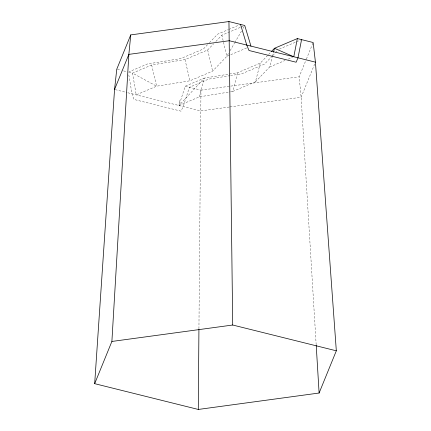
<?xml version="1.0" encoding="UTF-8"?>
<svg xmlns="http://www.w3.org/2000/svg" width="431" height="431" viewBox="0 0 431 431"><rect width="100%" height="100%" fill="white"/><g stroke="black" fill="none" stroke-linecap="round" stroke-linejoin="round"><path stroke-width="0.32" stroke-dasharray="2.15 1.62" d="M198.933 328.761L200.965 90.165L185.179 86.232L179.027 105.52L199.429 96.851L230.154 91.868M179.458 100.423L179.027 105.52L204.294 78.113L237.637 72.704L260.308 63.077L268.087 54.969M199.429 96.851L204.294 78.113L185.179 86.232M230.811 91.76L232.772 91.442L237.637 72.704M232.772 91.442L255.438 81.815L260.308 63.077M255.438 81.815L269.634 67.026L272.15 57.334M272.317 56.687L273.324 52.814M316.171 344.73L301.124 97.25L299.162 76.815L306.155 59.661M306.403 59.047L312.901 43.116M314.678 64.003L301.124 97.25L229.949 106.926M228.468 53.509L226.808 56.369L212.612 71.153L189.947 80.786L156.604 86.195L136.201 94.858L132.549 73.135L128.341 72.09M230.127 50.648L234.442 43.213M234.776 42.642L241.414 31.199M243.073 28.338L244.07 26.625M207.591 44.635L203.47 48.929L180.799 58.562L147.456 63.971L128.955 71.826M209.423 42.728L217.66 34.146L228.166 29.68M151.664 65.016L156.604 86.195L132.549 73.135L151.664 65.016L185.007 59.607L207.677 49.98L213.631 43.779M215.92 41.392L221.873 35.191L240.412 27.315M268.545 54.489L270.835 52.103M272.3 56.014L264.515 64.122L241.845 73.755L230.73 75.554M272.758 55.54L278.254 49.813M228.786 29.421L239.291 24.955M241.026 27.056L243.499 26.005M246.624 47.954L226.808 56.369L221.873 35.191M279.331 49.075L296.011 41.985M296.63 41.726L300.337 40.148M269.634 67.026L285.112 60.448M288.21 59.133L292.541 57.296M230.079 75.662L208.502 79.164L189.387 87.283L183.24 106.565L180.998 111.155L133.847 99.421L131.994 93.813L128.783 74.725M200.965 90.165L230.159 86.195M230.822 86.103L299.162 76.815M229.281 107.017L200.679 110.907L127.468 92.687M117.383 69.364L121.095 70.285M123.573 70.905L127.29 71.826M115.196 89.632L126.822 92.525M207.677 49.98L212.612 71.153M185.007 59.607L189.947 80.786"/><path stroke-width="0.65" d="M271.293 51.628L274.499 48.288L297.363 38.574L313.148 42.507L315.433 62.156L336.325 350.807L319.112 393.024L198.287 409.45L198.928 329.435M198.287 409.45L94.675 383.665L111.888 341.454L128.858 54.376L130.755 34.9L228.947 21.55L244.733 25.477L250.955 46.112M94.675 383.665L114.549 89.47L116.763 69.208L130.755 34.9M297.363 38.574L293.78 56.768L274.499 48.288L273.491 52.167M301.571 39.625L297.988 57.813L296.156 62.236L248.999 50.497L246.747 45.061L240.525 24.432M114.549 89.47L128.858 54.376L229.303 40.724L315.433 62.156M111.888 341.454L232.713 325.022L336.325 350.807M316.214 345.403L319.112 393.024M228.947 21.55L232.713 325.022"/></g></svg>
